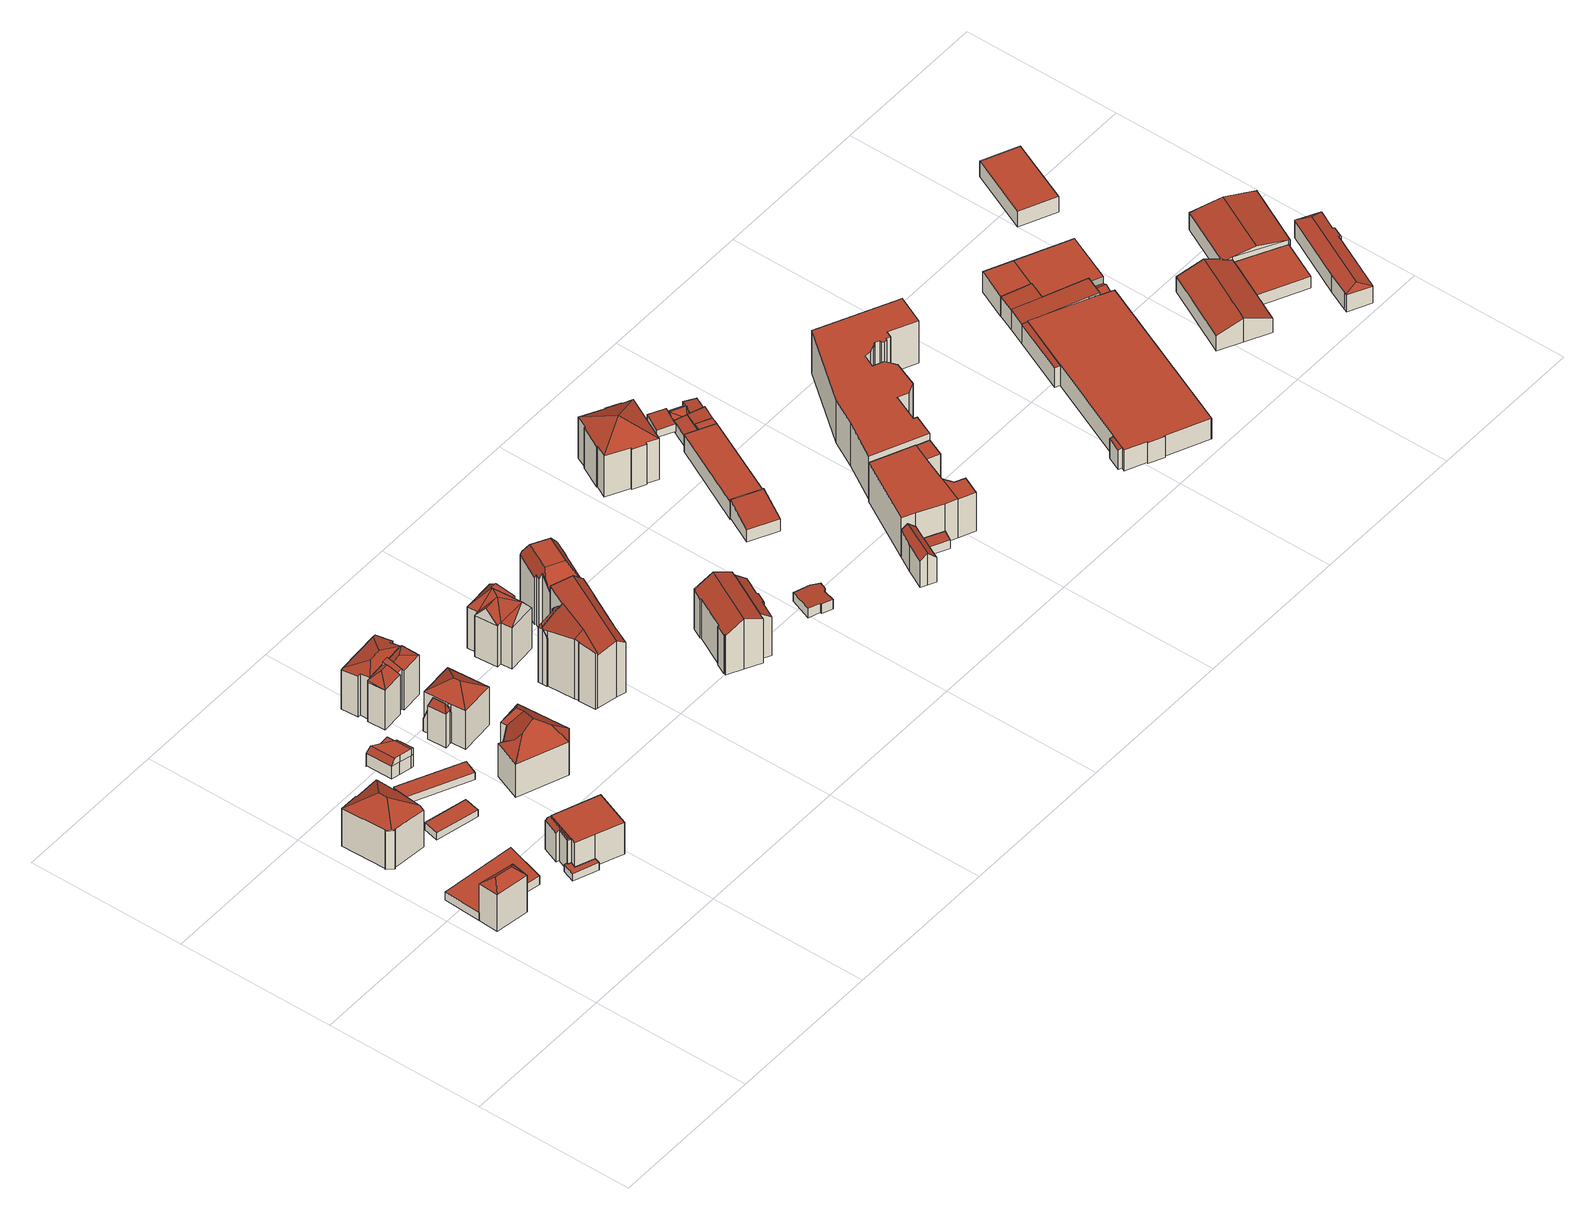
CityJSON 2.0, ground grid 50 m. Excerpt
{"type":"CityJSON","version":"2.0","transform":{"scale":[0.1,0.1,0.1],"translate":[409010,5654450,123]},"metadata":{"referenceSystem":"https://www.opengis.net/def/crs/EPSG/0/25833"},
"CityObjects":{
"building1":{"type":"Building","attributes":{"Gemeindeschluessel":14612000,"Geometrietyp2DReferenz":"3000","function":"31001_9998","roofType":"9999"},"children":["building1-1","building1-2"]},
"building1-1":{"type":"BuildingPart","attributes":{"Dachtyp_tdc":"tdcFreeFormRoof","Dachneigung":44.34,"QualitaetDacherkennung":5,"Geometrietyp2DReferenz":"3000","measuredHeight":16.35,"roofType":"5000"},"parents":["building1"],"geometry":[{"type":"MultiSurface","lod":"2","boundaries":[[[0,1,2,3,4]],[[1,5,6,2]],[[5,7,8,9,6]],[[10,7,5]],[[11,10,5,1]],[[11,1,0]],[[10,11,0,7]],[[3,2,6,9]]],"semantics":{"surfaces":[{"type":"WallSurface"},{"type":"RoofSurface"},{"type":"GroundSurface"}],"values":[0,0,0,1,1,1,1,2]}}]},
"building1-2":{"type":"BuildingPart","attributes":{"Dachtyp_tdc":"tdcPolyFlatRoof","Dachneigung":0,"QualitaetDacherkennung":0,"Geometrietyp2DReferenz":"3000","measuredHeight":3,"roofType":"9999"},"parents":["building1"],"geometry":[{"type":"MultiSurface","lod":"2","boundaries":[[[12,8,4,13,14]],[[14,13,15,16]],[[13,4,3,15]],[[8,12,17,9]],[[12,14,16,17]],[[16,15,3,9,17]],[[9,3,4,8]]],"semantics":{"surfaces":[{"type":"RoofSurface"},{"type":"WallSurface"},{"type":"GroundSurface"},{"type":"ClosureSurface","isClosure":"1","QuelleClosure":"LoD1Solid"}],"values":[0,1,1,1,1,2,3]}}]},
"building2":{"type":"Building","attributes":{"Dachtyp_tdc":"tdcFreeFormRoof","Gemeindeschluessel":14612000,"Dachneigung":27.98,"QualitaetDacherkennung":46,"Geometrietyp2DReferenz":"3000","measuredHeight":17.73,"function":"31001_9998","roofType":"5000"},"geometry":[{"type":"Solid","lod":"2","boundaries":[[[[18,19,20,21]],[[22,23,24,25,26,27]],[[28,29,30,19,18,31]],[[23,32,33,29,28,24]],[[25,24,28,31,34,35,36]],[[33,30,29]],[[22,32,23]],[[18,34,31]],[[36,26,25]],[[20,37,38,39,40,41,42,43,44,45,21]],[[19,30,37,20]],[[30,33,38,37]],[[33,32,39,38]],[[32,22,40,39]],[[22,27,41,40]],[[27,26,42,41]],[[26,36,43,42]],[[36,35,44,43]],[[35,34,45,44]],[[34,18,21,45]]]],"semantics":{"surfaces":[{"type":"WallSurface"},{"type":"RoofSurface"},{"type":"GroundSurface"}],"values":[[0,1,1,1,1,0,0,0,0,2,0,0,0,0,0,0,0,0,0,0]]}}]},
"building3":{"type":"Building","attributes":{"Dachtyp_tdc":"tdcPolyFlatRoof","Gemeindeschluessel":14612000,"Dachneigung":0,"QualitaetDacherkennung":57,"Geometrietyp2DReferenz":"3000","measuredHeight":2.71,"function":"31001_9998","roofType":"1000"},"geometry":[{"type":"Solid","lod":"2","boundaries":[[[[46,47,48,49]],[[47,50,51,48]],[[50,52,53,51]],[[52,54,55,53]],[[54,56,57,55]],[[56,58,59,57]],[[58,60,61,59]],[[60,46,49,61]],[[60,58,56,54,52,50,47,46]],[[49,48,51,53,55,57,59,61]]]],"semantics":{"surfaces":[{"type":"WallSurface"},{"type":"RoofSurface"},{"type":"GroundSurface"}],"values":[[0,0,0,0,0,0,0,0,1,2]]}}]},
"building4":{"type":"Building","attributes":{"Dachtyp_tdc":"tdcPolyFlatRoof","Gemeindeschluessel":14612000,"Dachneigung":0,"QualitaetDacherkennung":78,"Geometrietyp2DReferenz":"3000","measuredHeight":2.52,"function":"31001_9998","roofType":"1000"},"geometry":[{"type":"Solid","lod":"2","boundaries":[[[[62,63,64,65]],[[63,66,67,64]],[[66,68,69,67]],[[68,62,65,69]],[[68,66,63,62]],[[65,64,67,69]]]],"semantics":{"surfaces":[{"type":"WallSurface"},{"type":"RoofSurface"},{"type":"GroundSurface"}],"values":[[0,0,0,0,1,2]]}}]},
"building5":{"type":"Building","attributes":{"Gemeindeschluessel":14612000,"Geometrietyp2DReferenz":"3000","function":"31001_9998","roofType":"9999"},"children":["building5-1","building5-2"]},
"building5-1":{"type":"BuildingPart","attributes":{"Dachtyp_tdc":"tdcPolyFlatRoof","Dachneigung":0,"QualitaetDacherkennung":51,"Geometrietyp2DReferenz":"3000","measuredHeight":11.41,"roofType":"1000"},"parents":["building5"],"geometry":[{"type":"MultiSurface","lod":"2","boundaries":[[[70,71,72,55,57]],[[73,74,75,76,77]],[[74,78,79,75]],[[78,80,59,79]],[[80,70,57,59]],[[80,78,74,73,71,70]],[[57,55,76,75,79,59]]],"semantics":{"surfaces":[{"type":"WallSurface"},{"type":"RoofSurface"},{"type":"GroundSurface"}],"values":[0,0,0,0,0,1,2]}}]},
"building5-2":{"type":"BuildingPart","attributes":{"Dachtyp_tdc":"tdcFreeFormRoof","Dachneigung":43.99,"QualitaetDacherkennung":51,"Geometrietyp2DReferenz":"3000","measuredHeight":11.6,"roofType":"5000"},"parents":["building5"],"geometry":[{"type":"MultiSurface","lod":"2","boundaries":[[[81,82,83,84]],[[82,85,86,83]],[[85,87,88,86]],[[87,77,76,88]],[[72,89,53,55]],[[89,90,51,53]],[[77,87,91]],[[87,85,82,81,90,89,92,91]],[[89,72,92]],[[72,77,91,92]],[[51,84,83,86,88,76,55,53]],[[90,81,84,51]]],"semantics":{"surfaces":[{"type":"WallSurface"},{"type":"RoofSurface"},{"type":"GroundSurface"}],"values":[0,0,0,0,0,0,1,1,1,1,2,0]}}]},
"building6":{"type":"Building","attributes":{"Dachtyp_tdc":"tdcPolyFlatRoof","Gemeindeschluessel":14612000,"Dachneigung":2.85,"QualitaetDacherkennung":70,"Geometrietyp2DReferenz":"3000","measuredHeight":2.69,"function":"31001_9998","roofType":"2100"},"geometry":[{"type":"Solid","lod":"2","boundaries":[[[[93,94,95,96]],[[94,97,98,95]],[[97,99,100,98]],[[99,93,96,100]],[[99,97,94,93]],[[96,95,98,100]]]],"semantics":{"surfaces":[{"type":"WallSurface"},{"type":"RoofSurface"},{"type":"GroundSurface"}],"values":[[0,0,0,0,1,2]]}}]},
"building7":{"type":"Building","attributes":{"Dachtyp_tdc":"tdcFreeFormRoof","Gemeindeschluessel":14612000,"Dachneigung":1.27,"QualitaetDacherkennung":59,"Geometrietyp2DReferenz":"3000","measuredHeight":7.05,"function":"31001_9998","roofType":"5000"},"geometry":[{"type":"Solid","lod":"2","boundaries":[[[[101,102,103,104]],[[102,105,106,103]],[[105,107,108,106]],[[107,109,110,108]],[[109,111,112,110]],[[111,113,114,112]],[[113,115,116,114]],[[115,117,118,116]],[[117,101,104,118]],[[119,120,109,107]],[[121,122,123,124,125]],[[126,121,125,120,119]],[[105,126,119,107]],[[102,121,126,105]],[[111,120,125,113]],[[113,125,124,115]],[[115,124,123,117]],[[117,123,122,101]],[[101,122,121,102]],[[109,120,111]],[[104,103,106,108,110,112,114,116,118]]]],"semantics":{"surfaces":[{"type":"WallSurface"},{"type":"RoofSurface"},{"type":"GroundSurface"}],"values":[[0,0,0,0,0,0,0,0,0,1,1,1,0,0,0,0,0,0,0,0,2]]}}]},
"building8":{"type":"Building","attributes":{"Dachtyp_tdc":"tdcPolyFlatRoof","Gemeindeschluessel":14612000,"Dachneigung":0,"QualitaetDacherkennung":0,"Geometrietyp2DReferenz":"3000","BezugspunktDach":"2000","measuredHeight":3,"function":"31001_9998"},"geometry":[{"type":"MultiSurface","lod":"2","boundaries":[[[127,128,129,130,131]],[[127,131,132,133]],[[131,130,134,132]],[[130,129,135,134]],[[129,128,136,135]],[[128,127,133,136]],[[132,134,135,136,133]]],"semantics":{"surfaces":[{"type":"RoofSurface"},{"type":"WallSurface"},{"type":"GroundSurface"}],"values":[0,1,1,1,1,1,2]}}]},
"building9":{"type":"Building","attributes":{"Dachtyp_tdc":"tdcFreeFormRoof","Gemeindeschluessel":14612000,"Dachneigung":38.73,"QualitaetDacherkennung":11,"Geometrietyp2DReferenz":"3000","measuredHeight":17.92,"function":"31001_9998","roofType":"5000"},"geometry":[{"type":"Solid","lod":"2","boundaries":[[[[137,138,139,140]],[[138,141,142,139]],[[141,143,144,142]],[[143,145,146,144]],[[145,147,148,146]],[[147,149,150,148]],[[149,151,152,150]],[[151,137,140,152]],[[153,151,149]],[[154,155,156,153,149,147]],[[154,147,145]],[[155,154,145,143]],[[157,158,156,155,143,141]],[[157,141,138]],[[158,157,138,137]],[[153,156,158,137,151]],[[140,139,142,144,146,148,150,152]]]],"semantics":{"surfaces":[{"type":"WallSurface"},{"type":"RoofSurface"},{"type":"GroundSurface"}],"values":[[0,0,0,0,0,0,0,0,1,1,1,1,1,1,1,1,2]]}}]},
"building10":{"type":"Building","attributes":{"Gemeindeschluessel":14612000,"Geometrietyp2DReferenz":"3000","function":"31001_9998","roofType":"9999"},"children":["building10-1","building10-2"]},
"building10-1":{"type":"BuildingPart","attributes":{"Dachtyp_tdc":"tdcFreeFormRoof","Dachneigung":70.79,"QualitaetDacherkennung":37,"Geometrietyp2DReferenz":"3000","measuredHeight":14.99,"roofType":"5000"},"parents":["building10"],"geometry":[{"type":"MultiSurface","lod":"2","boundaries":[[[159,160,161,162]],[[160,163,164,161]],[[163,165,166,164]],[[165,167,168,166]],[[167,169,170,168]],[[169,171,172,170]],[[163,160,173]],[[160,159,174,167,175,173]],[[167,165,175]],[[174,171,169,167]],[[165,163,173,175]],[[176,162,161,164,166,168,170,172]]],"semantics":{"surfaces":[{"type":"WallSurface"},{"type":"RoofSurface"},{"type":"GroundSurface"}],"values":[0,0,0,0,0,0,1,1,1,1,1,2]}}]},
"building10-2":{"type":"BuildingPart","attributes":{"Dachtyp_tdc":"tdcHipRoof","Dachneigung":32.95,"QualitaetDacherkennung":58,"Geometrietyp2DReferenz":"3000","measuredHeight":17.55,"roofType":"3200"},"parents":["building10"],"geometry":[{"type":"MultiSurface","lod":"2","boundaries":[[[177,178,179,180]],[[178,181,159,162,179]],[[182,183,184,172,171]],[[183,177,180,184]],[[178,177,185]],[[183,182,186]],[[177,183,186,185]],[[182,181,178,185,186]],[[180,179,162,176,172,184]]],"semantics":{"surfaces":[{"type":"WallSurface"},{"type":"RoofSurface"},{"type":"GroundSurface"}],"values":[0,0,0,0,1,1,1,1,2]}}]},
"building11":{"type":"Building","attributes":{"Gemeindeschluessel":14612000,"Geometrietyp2DReferenz":"3000","function":"31001_9998","roofType":"9999"},"children":["building11-1","building11-2","building11-3","building11-4"]},
"building11-1":{"type":"BuildingPart","attributes":{"Dachtyp_tdc":"tdcHipAndGableRoof","Dachneigung":18.46,"QualitaetDacherkennung":44,"Geometrietyp2DReferenz":"3000","measuredHeight":15.81,"roofType":"5000"},"parents":["building11"],"geometry":[{"type":"MultiSurface","lod":"2","boundaries":[[[187,188,189,190]],[[188,191,192,189]],[[193,187,190,194]],[[195,187,196]],[[187,193,197,198,196]],[[199,195,196,198,200]],[[188,195,199,191]],[[201,197,193]],[[187,195,188]],[[190,189,192,202,203,194]],[[201,193,194,203]]],"semantics":{"surfaces":[{"type":"WallSurface"},{"type":"RoofSurface"},{"type":"GroundSurface"}],"values":[0,0,0,1,1,1,0,0,0,2,0]}}]},
"building11-2":{"type":"BuildingPart","attributes":{"Dachtyp_tdc":"tdcPolyFlatRoof","Dachneigung":18.83,"QualitaetDacherkennung":89,"Geometrietyp2DReferenz":"3000","measuredHeight":16.3,"roofType":"2100"},"parents":["building11"],"geometry":[{"type":"MultiSurface","lod":"2","boundaries":[[[197,201,203,204,205]],[[205,206,207,197]],[[203,202,208,209,204]]],"semantics":{"surfaces":[{"type":"WallSurface"},{"type":"RoofSurface"},{"type":"GroundSurface"}],"values":[0,1,2]}}]},
"building11-3":{"type":"BuildingPart","attributes":{"Dachtyp_tdc":"tdcHipRoof","Dachneigung":19.05,"QualitaetDacherkennung":44,"Geometrietyp2DReferenz":"3000","measuredHeight":16.23,"roofType":"3200"},"parents":["building11"],"geometry":[{"type":"MultiSurface","lod":"2","boundaries":[[[210,211,212,213]],[[211,214,215,212]],[[214,216,217,215]],[[216,218,219,217]],[[218,220,221,219]],[[220,222,223,221]],[[222,224,225,223]],[[224,226,227,228,225]],[[229,210,213,192,191,199]],[[226,224,222,220,218,230]],[[216,214,211,210,229,231]],[[218,216,231,230]],[[229,232,233,226,230,231]],[[213,212,215,217,219,221,223,225,228,208,202,192]]],"semantics":{"surfaces":[{"type":"WallSurface"},{"type":"RoofSurface"},{"type":"GroundSurface"}],"values":[0,0,0,0,0,0,0,0,0,1,1,1,1,2]}}]},
"building11-4":{"type":"BuildingPart","attributes":{"Dachtyp_tdc":"tdcHipAndGableRoof","Dachneigung":19.02,"QualitaetDacherkennung":42,"Geometrietyp2DReferenz":"3000","measuredHeight":15.64,"roofType":"5000"},"parents":["building11"],"geometry":[{"type":"MultiSurface","lod":"2","boundaries":[[[227,234,235,228]],[[234,236,237,235]],[[236,238,239,237]],[[238,205,204,239]],[[236,234,240]],[[234,227,241,242,240]],[[242,205,238,236,240]],[[209,208,228,235,237,239,204]]],"semantics":{"surfaces":[{"type":"WallSurface"},{"type":"RoofSurface"},{"type":"GroundSurface"}],"values":[0,0,0,0,1,1,1,2]}}]},
"building12":{"type":"Building","attributes":{"Dachtyp_tdc":"tdcFreeFormRoof","Gemeindeschluessel":14612000,"Dachneigung":51.39,"QualitaetDacherkennung":33,"Geometrietyp2DReferenz":"3000","measuredHeight":20.79,"function":"31001_9998","roofType":"5000"},"geometry":[{"type":"Solid","lod":"2","boundaries":[[[[243,244,245]],[[246,247,248,249,250,251,252,253,254,255]],[[244,256,247,246]],[[256,257,248,247]],[[257,258,249,248]],[[258,259,250,249]],[[259,260,251,250]],[[260,261,252,251]],[[261,262,253,252]],[[262,263,254,253]],[[263,245,255,254]],[[245,244,246,255]],[[264,243,245,263]],[[256,265,257]],[[264,265,256]],[[264,266,265]],[[263,266,264]],[[266,263,262]],[[266,262,261]],[[267,265,266,261,260]],[[268,267,260,259]],[[268,259,258]],[[265,267,268,258,257]],[[243,264,256,244]]]],"semantics":{"surfaces":[{"type":"WallSurface"},{"type":"GroundSurface"},{"type":"RoofSurface"}],"values":[[0,1,0,0,0,0,0,0,0,0,0,0,2,2,2,2,2,2,0,2,2,2,2,2]]}}]},
"building13":{"type":"Building","attributes":{"Gemeindeschluessel":14612000,"Geometrietyp2DReferenz":"3000","function":"31001_9998","roofType":"9999"},"children":["building13-1","building13-2","building13-3"]},
"building13-1":{"type":"BuildingPart","attributes":{"Dachtyp_tdc":"tdcGableRoof","Dachneigung":10.3,"QualitaetDacherkennung":11,"Geometrietyp2DReferenz":"3000","measuredHeight":21.75,"roofType":"3100"},"parents":["building13"],"geometry":[{"type":"MultiSurface","lod":"2","boundaries":[[[269,270,271,272,273]],[[274,275,276,277,278]],[[275,279,280,276]],[[279,281,282,280]],[[281,283,284,282]],[[283,285,286,287,284]],[[283,281,279,275,274,288]],[[288,270,269,289,290,285,283]],[[273,272,291,277,276,280,282,284,287,292]]],"semantics":{"surfaces":[{"type":"WallSurface"},{"type":"RoofSurface"},{"type":"GroundSurface"}],"values":[0,0,0,0,0,0,1,1,2]}}]},
"building13-2":{"type":"BuildingPart","attributes":{"Dachtyp_tdc":"tdcFreeFormRoof","Dachneigung":58.2,"QualitaetDacherkennung":5,"Geometrietyp2DReferenz":"3000","measuredHeight":21.24,"roofType":"5000"},"parents":["building13"],"geometry":[{"type":"MultiSurface","lod":"2","boundaries":[[[293,294,295,296]],[[294,297,298,295]],[[297,299,300,298]],[[299,301,302,300]],[[301,303,269,273,302]],[[286,304,305,287]],[[304,293,296,305]],[[303,301,306]],[[301,299,307,306]],[[299,297,308,307]],[[297,294,293,309,308]],[[309,303,306,307,308]],[[293,304,286,290,309]],[[296,295,298,300,302,273,292,287,305]]],"semantics":{"surfaces":[{"type":"WallSurface"},{"type":"RoofSurface"},{"type":"GroundSurface"}],"values":[0,0,0,0,0,0,0,1,1,1,1,1,1,2]}}]},
"building13-3":{"type":"BuildingPart","attributes":{"Dachtyp_tdc":"tdcGableRoof","Dachneigung":10.54,"QualitaetDacherkennung":25,"Geometrietyp2DReferenz":"3000","measuredHeight":20.62,"roofType":"3100"},"parents":["building13"],"geometry":[{"type":"MultiSurface","lod":"2","boundaries":[[[310,311,312,313]],[[311,314,315,312]],[[314,316,317,315]],[[316,318,319,317]],[[318,320,321,319]],[[320,322,323,321]],[[322,324,325,323]],[[324,326,327,325]],[[326,328,329,327]],[[328,278,277,329]],[[271,310,313,272]],[[328,326,324,322,320,318,316,314,311]],[[311,310,271,330,278,328]],[[313,312,315,317,319,321,323,325,327,329,277,291,272]]],"semantics":{"surfaces":[{"type":"WallSurface"},{"type":"RoofSurface"},{"type":"GroundSurface"}],"values":[0,0,0,0,0,0,0,0,0,0,0,1,1,2]}}]},
"building14":{"type":"Building","attributes":{"Dachtyp_tdc":"tdcFreeFormRoof","Gemeindeschluessel":14612000,"Dachneigung":57.73,"QualitaetDacherkennung":42,"Geometrietyp2DReferenz":"3000","measuredHeight":21.65,"function":"31001_9998","roofType":"5000"},"geometry":[{"type":"Solid","lod":"2","boundaries":[[[[331,332,333,334]],[[332,335,336,333]],[[335,337,338,336]],[[337,339,340,338]],[[339,341,342,340]],[[341,343,344,342]],[[343,345,346,344]],[[345,347,348,346]],[[347,349,350,348]],[[349,351,352,350]],[[351,353,354,352]],[[353,355,356,354]],[[357,358,337,335,332,331,359,360,361]],[[362,363,345,343,341,339,358,357]],[[349,347,363,362,364,365,351]],[[353,365,364,361,360,355]],[[364,362,357,361]],[[339,337,358]],[[347,345,363]],[[359,355,360]],[[353,351,365]],[[356,366,334,333,336,338,340,342,344,346,348,350,352,354]],[[355,359,366,356]],[[359,331,334,366]]]],"semantics":{"surfaces":[{"type":"WallSurface"},{"type":"RoofSurface"},{"type":"GroundSurface"}],"values":[[0,0,0,0,0,0,0,0,0,0,0,0,1,1,1,1,1,0,0,0,0,2,0,0]]}}]},
"building15":{"type":"Building","attributes":{"Gemeindeschluessel":14612000,"Geometrietyp2DReferenz":"3000","function":"31001_9998","roofType":"9999"},"children":["building15-1","building15-2"]},
"building15-1":{"type":"BuildingPart","attributes":{"Dachtyp_tdc":"tdcGableRoof","Dachneigung":36.86,"QualitaetDacherkennung":30,"Geometrietyp2DReferenz":"3000","measuredHeight":18.3,"roofType":"3100"},"parents":["building15"],"geometry":[{"type":"MultiSurface","lod":"2","boundaries":[[[367,368,369,370]],[[368,371,372,369]],[[371,373,374,372]],[[373,375,376,374]],[[375,377,378,376]],[[377,379,380,378]],[[379,381,382,380]],[[381,383,384,382]],[[383,385,386,384]],[[385,387,388,386]],[[389,390,391,392]],[[390,393,394,391]],[[393,395,396,394]],[[395,397,398,396]],[[397,367,370,398]],[[393,390,389,387,385,383]],[[383,381,379,377,375,373,371,368,367,397,395,393]],[[370,369,372,374,376,378,380,382,384,386,388,392,391,394,396,398]]],"semantics":{"surfaces":[{"type":"WallSurface"},{"type":"RoofSurface"},{"type":"GroundSurface"}],"values":[0,0,0,0,0,0,0,0,0,0,0,0,0,0,0,1,1,2]}}]},
"building15-2":{"type":"BuildingPart","attributes":{"Dachtyp_tdc":"tdcPolyFlatRoof","Dachneigung":36.17,"QualitaetDacherkennung":41,"Geometrietyp2DReferenz":"3000","measuredHeight":16.62,"roofType":"2100"},"parents":["building15"],"geometry":[{"type":"MultiSurface","lod":"2","boundaries":[[[399,400,401,388,387]],[[400,402,403,401]],[[402,404,405,403]],[[404,406,407,405]],[[406,408,409,407]],[[408,410,411,409]],[[410,412,389,392,411]],[[410,408,406,404,402,400,399,412]],[[392,388,401,403,405,407,409,411]]],"semantics":{"surfaces":[{"type":"WallSurface"},{"type":"RoofSurface"},{"type":"GroundSurface"}],"values":[0,0,0,0,0,0,0,1,2]}}]},
"building16":{"type":"Building","attributes":{"Dachtyp_tdc":"tdcPolyFlatRoof","Gemeindeschluessel":14612000,"Dachneigung":2.66,"QualitaetDacherkennung":55,"Geometrietyp2DReferenz":"3000","measuredHeight":3.49,"function":"31001_9998","roofType":"2100"},"geometry":[{"type":"Solid","lod":"2","boundaries":[[[[413,414,415,416]],[[414,417,418,415]],[[417,419,420,418]],[[419,421,422,420]],[[421,423,424,422]],[[421,419,417,414,413,425,426,427,423]],[[424,428,429,430,416,415,418,420,422]],[[423,427,428,424]],[[427,426,429,428]],[[426,425,430,429]],[[425,413,416,430]]]],"semantics":{"surfaces":[{"type":"WallSurface"},{"type":"RoofSurface"},{"type":"GroundSurface"}],"values":[[0,0,0,0,0,1,2,0,0,0,0]]}}]},
"building17":{"type":"Building","attributes":{"Dachtyp_tdc":"tdcGableRoof","Gemeindeschluessel":14612000,"Dachneigung":43.03,"QualitaetDacherkennung":81,"Geometrietyp2DReferenz":"3000","measuredHeight":11.54,"function":"31001_2000","roofType":"3100"},"geometry":[{"type":"Solid","lod":"2","boundaries":[[[[431,432,433,434]],[[432,435,436,433]],[[435,437,438,436]],[[437,439,440,438]],[[439,441,442,440]],[[441,443,444,442]],[[443,445,446,444]],[[445,431,434,446]],[[441,439,437,435,432]],[[432,431,445,443,441]],[[434,433,436,438,440,442,444,446]]]],"semantics":{"surfaces":[{"type":"WallSurface"},{"type":"RoofSurface"},{"type":"GroundSurface"}],"values":[[0,0,0,0,0,0,0,0,1,1,2]]}}]},
"building18":{"type":"Building","attributes":{"Dachtyp_tdc":"tdcPolyFlatRoof","Gemeindeschluessel":14612000,"Dachneigung":11.67,"QualitaetDacherkennung":73,"Geometrietyp2DReferenz":"3000","measuredHeight":6.48,"function":"31001_9998","roofType":"2100"},"geometry":[{"type":"Solid","lod":"2","boundaries":[[[[447,448,449,450]],[[448,451,452,449]],[[451,453,454,452]],[[453,447,450,454]],[[453,451,448,447]],[[450,449,452,454]]]],"semantics":{"surfaces":[{"type":"WallSurface"},{"type":"RoofSurface"},{"type":"GroundSurface"}],"values":[[0,0,0,0,1,2]]}}]},
"building19":{"type":"Building","attributes":{"Dachtyp_tdc":"tdcTentRoof","Gemeindeschluessel":14612000,"Dachneigung":30.11,"QualitaetDacherkennung":57,"Geometrietyp2DReferenz":"3000","measuredHeight":19.57,"function":"31001_9998","roofType":"3500"},"geometry":[{"type":"Solid","lod":"2","boundaries":[[[[455,456,457,458]],[[456,459,460,457]],[[459,461,462,460]],[[461,463,464,462]],[[463,465,466,464]],[[465,467,468,466]],[[467,469,470,468]],[[469,471,472,470]],[[471,473,474,472]],[[473,475,476,474]],[[475,477,478,476]],[[477,479,480,478]],[[479,481,482,480]],[[481,483,484,482]],[[483,485,486,484]],[[485,455,458,486]],[[469,467,465,463,461,459,487]],[[471,469,487]],[[481,479,477,475,473,471,487]],[[459,456,455,485,483,481,487]],[[458,457,460,462,464,466,468,470,472,474,476,478,480,482,484,486]]]],"semantics":{"surfaces":[{"type":"WallSurface"},{"type":"RoofSurface"},{"type":"GroundSurface"}],"values":[[0,0,0,0,0,0,0,0,0,0,0,0,0,0,0,0,1,1,1,1,2]]}}]},
"building20":{"type":"Building","attributes":{"Dachtyp_tdc":"tdcPolyFlatRoof","Gemeindeschluessel":14612000,"Dachneigung":6.9,"QualitaetDacherkennung":56,"Geometrietyp2DReferenz":"3000","measuredHeight":3.44,"function":"31001_2000","roofType":"2100"},"geometry":[{"type":"Solid","lod":"2","boundaries":[[[[488,489,490,491]],[[489,492,493,490]],[[492,494,495,493]],[[494,488,491,495]],[[494,492,489,488]],[[491,490,493,495]]]],"semantics":{"surfaces":[{"type":"WallSurface"},{"type":"RoofSurface"},{"type":"GroundSurface"}],"values":[[0,0,0,0,1,2]]}}]},
"building21":{"type":"Building","attributes":{"Dachtyp_tdc":"tdcPolyFlatRoof","Gemeindeschluessel":14612000,"Dachneigung":0,"QualitaetDacherkennung":89,"Geometrietyp2DReferenz":"3000","measuredHeight":6.4,"function":"31001_9998","roofType":"1000"},"geometry":[{"type":"Solid","lod":"2","boundaries":[[[[496,497,498,499]],[[497,500,501,498]],[[500,502,503,501]],[[502,504,505,503]],[[504,506,507,505]],[[506,496,499,507]],[[506,504,502,500,497,496]],[[499,498,501,503,505,507]]]],"semantics":{"surfaces":[{"type":"WallSurface"},{"type":"RoofSurface"},{"type":"GroundSurface"}],"values":[[0,0,0,0,0,0,1,2]]}}]},
"building22":{"type":"Building","attributes":{"Gemeindeschluessel":14612000,"Geometrietyp2DReferenz":"3000","function":"31001_2000","roofType":"9999"},"children":["building22-1","building22-2","building22-3"]},
"building22-1":{"type":"BuildingPart","attributes":{"Dachtyp_tdc":"tdcPolyFlatRoof","Dachneigung":0,"QualitaetDacherkennung":54,"Geometrietyp2DReferenz":"3000","measuredHeight":14.06,"roofType":"1000"},"parents":["building22"],"geometry":[{"type":"MultiSurface","lod":"2","boundaries":[[[508,509,510,511]],[[509,512,513,510]],[[512,514,515,513]],[[514,512,509,508]],[[511,510,513,515]]],"semantics":{"surfaces":[{"type":"WallSurface"},{"type":"RoofSurface"},{"type":"GroundSurface"}],"values":[0,0,0,1,2]}}]},
"building22-2":{"type":"BuildingPart","attributes":{"Dachtyp_tdc":"tdcPolyFlatRoof","Dachneigung":0,"QualitaetDacherkennung":71,"Geometrietyp2DReferenz":"3000","measuredHeight":14.24,"roofType":"1000"},"parents":["building22"],"geometry":[{"type":"MultiSurface","lod":"2","boundaries":[[[516,517,508,511,518]],[[519,520,521,522,515,514]],[[523,524,525,526,527]],[[524,528,444,525]],[[528,529,440,444]],[[529,516,518,440]],[[529,528,524,523,520,519,517,516]],[[518,511,515,522,526,525,444,440]]],"semantics":{"surfaces":[{"type":"WallSurface"},{"type":"RoofSurface"},{"type":"GroundSurface"}],"values":[0,0,0,0,0,0,1,2]}}]},
"building22-3":{"type":"BuildingPart","attributes":{"Dachtyp_tdc":"tdcPolyFlatRoof","Dachneigung":0,"QualitaetDacherkennung":58,"Geometrietyp2DReferenz":"3000","measuredHeight":14.06,"roofType":"1000"},"parents":["building22"],"geometry":[{"type":"MultiSurface","lod":"2","boundaries":[[[530,527,526,531]],[[521,532,533,522]],[[532,534,535,533]],[[534,530,531,535]],[[534,532,521,527,530]],[[531,526,522,533,535]]],"semantics":{"surfaces":[{"type":"WallSurface"},{"type":"RoofSurface"},{"type":"GroundSurface"}],"values":[0,0,0,0,1,2]}}]},
"building23":{"type":"Building","attributes":{"Dachtyp_tdc":"tdcPolyFlatRoof","Gemeindeschluessel":14612000,"Dachneigung":7.57,"QualitaetDacherkennung":75,"Geometrietyp2DReferenz":"3000","measuredHeight":4.31,"function":"31001_9998","roofType":"2100"},"geometry":[{"type":"Solid","lod":"2","boundaries":[[[[536,537,538,539]],[[537,540,541,538]],[[540,542,543,541]],[[542,544,545,543]],[[544,546,547,545]],[[546,536,539,547]],[[546,544,542,540,537,536]],[[539,538,541,543,545,547]]]],"semantics":{"surfaces":[{"type":"WallSurface"},{"type":"RoofSurface"},{"type":"GroundSurface"}],"values":[[0,0,0,0,0,0,1,2]]}}]},
"building24":{"type":"Building","attributes":{"Dachtyp_tdc":"tdcPolyFlatRoof","Gemeindeschluessel":14612000,"Dachneigung":5.09,"QualitaetDacherkennung":59,"Geometrietyp2DReferenz":"3000","measuredHeight":3.25,"function":"31001_9998","roofType":"2100"},"geometry":[{"type":"Solid","lod":"2","boundaries":[[[[548,549,550,551]],[[549,552,553,550]],[[552,554,555,553]],[[554,556,557,555]],[[556,548,551,557]],[[556,554,552,549,548]],[[551,550,553,555,557]]]],"semantics":{"surfaces":[{"type":"WallSurface"},{"type":"RoofSurface"},{"type":"GroundSurface"}],"values":[[0,0,0,0,0,1,2]]}}]},
"building25":{"type":"Building","attributes":{"Dachtyp_tdc":"tdcPolyFlatRoof","Gemeindeschluessel":14612000,"Dachneigung":0,"QualitaetDacherkennung":62,"Geometrietyp2DReferenz":"3000","measuredHeight":6.41,"function":"31001_9998","roofType":"1000"},"geometry":[{"type":"Solid","lod":"2","boundaries":[[[[502,558,559,560]],[[558,561,562,559]],[[561,504,563,562]],[[504,502,560,563]],[[504,561,558,502]],[[560,559,562,563]]]],"semantics":{"surfaces":[{"type":"WallSurface"},{"type":"RoofSurface"},{"type":"GroundSurface"}],"values":[[0,0,0,0,1,2]]}}]},
"building26":{"type":"Building","attributes":{"Dachtyp_tdc":"tdcPolyFlatRoof","Gemeindeschluessel":14612000,"Dachneigung":6.92,"QualitaetDacherkennung":74,"Geometrietyp2DReferenz":"3000","measuredHeight":6.51,"function":"31001_9998","roofType":"2100"},"geometry":[{"type":"Solid","lod":"2","boundaries":[[[[564,565,566,559]],[[565,567,568,566]],[[567,569,570,568]],[[569,561,562,570]],[[561,564,559,562]],[[561,569,567,565,564]],[[559,566,568,570,562]]]],"semantics":{"surfaces":[{"type":"WallSurface"},{"type":"RoofSurface"},{"type":"GroundSurface"}],"values":[[0,0,0,0,0,1,2]]}}]},
"building27":{"type":"Building","attributes":{"Dachtyp_tdc":"tdcFreeFormRoof","Gemeindeschluessel":14612000,"Dachneigung":39.95,"QualitaetDacherkennung":8,"Geometrietyp2DReferenz":"3000","measuredHeight":5.02,"function":"31001_9998","roofType":"5000"},"geometry":[{"type":"Solid","lod":"2","boundaries":[[[[571,572,573,574]],[[572,575,576,573]],[[575,577,578,576]],[[577,579,580,578]],[[579,571,574,580]],[[581,579,577]],[[582,579,581]],[[579,582,571]],[[581,577,575]],[[582,581,575,572]],[[582,572,571]],[[574,573,576,578,580]]]],"semantics":{"surfaces":[{"type":"WallSurface"},{"type":"RoofSurface"},{"type":"GroundSurface"}],"values":[[0,0,0,0,0,1,1,1,0,1,0,2]]}}]},
"building28":{"type":"Building","attributes":{"Dachtyp_tdc":"tdcPolyFlatRoof","Gemeindeschluessel":14612000,"Dachneigung":6.51,"QualitaetDacherkennung":67,"Geometrietyp2DReferenz":"3000","measuredHeight":5.86,"function":"31001_9998","roofType":"2100"},"geometry":[{"type":"Solid","lod":"2","boundaries":[[[[583,584,585,586]],[[584,587,588,585]],[[587,589,590,588]],[[589,583,586,590]],[[589,587,584,583]],[[586,585,588,590]]]],"semantics":{"surfaces":[{"type":"WallSurface"},{"type":"RoofSurface"},{"type":"GroundSurface"}],"values":[[0,0,0,0,1,2]]}}]},
"building29":{"type":"Building","attributes":{"Dachtyp_tdc":"tdcPolyFlatRoof","Gemeindeschluessel":14612000,"Dachneigung":0,"QualitaetDacherkennung":29,"Geometrietyp2DReferenz":"3000","measuredHeight":15.6,"function":"31001_2000","roofType":"1000"},"geometry":[{"type":"Solid","lod":"2","boundaries":[[[[591,592,593,594]],[[592,595,596,593]],[[595,597,598,596]],[[597,599,600,598]],[[599,601,602,600]],[[601,603,604,602]],[[603,605,606,604]],[[605,607,608,606]],[[607,609,610,608]],[[609,611,612,610]],[[611,613,614,612]],[[613,615,616,614]],[[615,617,618,616]],[[617,619,620,618]],[[619,621,622,620]],[[621,623,624,622]],[[623,625,626,624]],[[625,627,628,626]],[[627,629,630,628]],[[629,631,632,630]],[[631,633,634,632]],[[633,635,636,634]],[[635,637,638,636]],[[637,639,640,638]],[[639,641,642,640]],[[641,591,594,642]],[[641,639,637,635,633,631,629,627,625,623,621,619,617,615,613,611,609,607,605,603,601,599,597,595,592,591]],[[594,593,596,598,600,602,604,606,608,610,612,614,616,618,620,622,624,626,628,630,632,634,636,638,640,642]]]],"semantics":{"surfaces":[{"type":"WallSurface"},{"type":"RoofSurface"},{"type":"GroundSurface"}],"values":[[0,0,0,0,0,0,0,0,0,0,0,0,0,0,0,0,0,0,0,0,0,0,0,0,0,0,1,2]]}}]},
"building30":{"type":"Building","attributes":{"Gemeindeschluessel":14612000,"Geometrietyp2DReferenz":"3000","function":"31001_2000","roofType":"9999"},"children":["building30-1","building30-2","building30-3","building30-4","building30-5"]},
"building30-1":{"type":"BuildingPart","attributes":{"Dachtyp_tdc":"tdcPolyFlatRoof","Dachneigung":4.5,"QualitaetDacherkennung":72,"Geometrietyp2DReferenz":"3000","measuredHeight":7.89,"roofType":"2100"},"parents":["building30"],"geometry":[{"type":"MultiSurface","lod":"2","boundaries":[[[643,644,645,646]],[[644,647,648,645]],[[647,649,650,648]],[[647,644,643,651,649]],[[650,646,645,648]]],"semantics":{"surfaces":[{"type":"WallSurface"},{"type":"RoofSurface"},{"type":"GroundSurface"}],"values":[0,0,0,1,2]}}]},
"building30-2":{"type":"BuildingPart","attributes":{"Dachtyp_tdc":"tdcPolyFlatRoof","Dachneigung":3.01,"QualitaetDacherkennung":55,"Geometrietyp2DReferenz":"3000","measuredHeight":8.55,"roofType":"2100"},"parents":["building30"],"geometry":[{"type":"MultiSurface","lod":"2","boundaries":[[[652,653,643,646,654,655]],[[649,656,657,650]],[[656,658,659,660,657]],[[656,649,651,653,652,661,662,658]],[[660,663,654,646,650,657]]],"semantics":{"surfaces":[{"type":"WallSurface"},{"type":"RoofSurface"},{"type":"GroundSurface"}],"values":[0,0,0,1,2]}}]},
"building30-3":{"type":"BuildingPart","attributes":{"Dachtyp_tdc":"tdcPolyFlatRoof","Dachneigung":3.75,"QualitaetDacherkennung":75,"Geometrietyp2DReferenz":"3000","measuredHeight":7.29,"roofType":"2100"},"parents":["building30"],"geometry":[{"type":"MultiSurface","lod":"2","boundaries":[[[664,665,666,667]],[[665,655,654,666]],[[668,655,665,664]],[[667,666,654,663]]],"semantics":{"surfaces":[{"type":"WallSurface"},{"type":"RoofSurface"},{"type":"GroundSurface"}],"values":[0,0,1,2]}}]},
"building30-4":{"type":"BuildingPart","attributes":{"Dachtyp_tdc":"tdcPolyFlatRoof","Dachneigung":0,"QualitaetDacherkennung":31,"Geometrietyp2DReferenz":"3000","measuredHeight":7.64,"roofType":"1000"},"parents":["building30"],"geometry":[{"type":"MultiSurface","lod":"2","boundaries":[[[669,670,671]],[[669,672,664,667,670]],[[659,673,674,660]],[[673,675,676,674]],[[675,677,678,676]],[[677,679,680,678]],[[679,681,682,680]],[[681,683,684,682]],[[683,685,686,684]],[[685,687,688,686]],[[687,689,690,688]],[[689,691,690]],[[687,685,683,681,679,677,675,673,659,662,692,672,669,689]],[[670,667,663,660,674,676,678,680,682,684,686,688,690]]],"semantics":{"surfaces":[{"type":"WallSurface"},{"type":"RoofSurface"},{"type":"GroundSurface"}],"values":[0,0,0,0,0,0,0,0,0,0,0,0,1,2]}}]},
"building30-5":{"type":"BuildingPart","attributes":{"Dachtyp_tdc":"tdcPolyFlatRoof","Dachneigung":7.19,"QualitaetDacherkennung":62,"Geometrietyp2DReferenz":"3000","measuredHeight":7.31,"roofType":"2100"},"parents":["building30"],"geometry":[{"type":"MultiSurface","lod":"2","boundaries":[[[693,671,670,694]],[[691,695,696,690]],[[695,693,694,696]],[[695,691,671,693]],[[694,670,690,696]]],"semantics":{"surfaces":[{"type":"WallSurface"},{"type":"RoofSurface"},{"type":"GroundSurface"}],"values":[0,0,0,1,2]}}]},
"building31":{"type":"Building","attributes":{"Gemeindeschluessel":14612000,"Geometrietyp2DReferenz":"3000","function":"31001_2000","roofType":"9999"},"children":["building31-1","building31-2","building31-3"]},
"building31-1":{"type":"BuildingPart","attributes":{"Dachtyp_tdc":"tdcGableRoof","Dachneigung":13.12,"QualitaetDacherkennung":20,"Geometrietyp2DReferenz":"3000","measuredHeight":5.92,"roofType":"3100"},"parents":["building31"],"geometry":[{"type":"MultiSurface","lod":"2","boundaries":[[[697,698,699,700]],[[698,701,702,699]],[[703,697,700,704]],[[701,698,705]],[[697,703,706]],[[698,697,706,705]],[[703,701,705,706]],[[700,699,702,704]]],"semantics":{"surfaces":[{"type":"WallSurface"},{"type":"RoofSurface"},{"type":"GroundSurface"}],"values":[0,0,0,0,0,1,1,2]}}]},
"building31-2":{"type":"BuildingPart","attributes":{"Dachtyp_tdc":"tdcPolyFlatRoof","Dachneigung":0,"QualitaetDacherkennung":74,"Geometrietyp2DReferenz":"3000","measuredHeight":7.4,"roofType":"1000"},"parents":["building31"],"geometry":[{"type":"MultiSurface","lod":"2","boundaries":[[[644,707,708,709]],[[644,710,711,707]],[[710,712,713,711]],[[712,710,644,709]],[[708,707,711,713]]],"semantics":{"surfaces":[{"type":"WallSurface"},{"type":"RoofSurface"},{"type":"GroundSurface"}],"values":[0,0,0,1,2]}}]},
"building31-3":{"type":"BuildingPart","attributes":{"Dachtyp_tdc":"tdcPolyFlatRoof","Dachneigung":0,"QualitaetDacherkennung":81,"Geometrietyp2DReferenz":"3000","measuredHeight":7.37,"roofType":"1000"},"parents":["building31"],"geometry":[{"type":"MultiSurface","lod":"2","boundaries":[[[714,709,708,715]],[[712,716,717,713]],[[716,718,703,704,717]],[[719,714,715,702,701]],[[719,718,716,712,709,714]],[[715,708,713,717,704,702]]],"semantics":{"surfaces":[{"type":"WallSurface"},{"type":"RoofSurface"},{"type":"GroundSurface"}],"values":[0,0,0,0,1,2]}}]},
"building32":{"type":"Building","attributes":{"Dachtyp_tdc":"tdcGableRoof","Gemeindeschluessel":14612000,"Dachneigung":22.57,"QualitaetDacherkennung":87,"Geometrietyp2DReferenz":"3000","measuredHeight":8.62,"function":"31001_2000","roofType":"3100"},"geometry":[{"type":"Solid","lod":"2","boundaries":[[[[720,721,722,723]],[[721,724,725,722]],[[724,726,727,725]],[[726,728,729,727]],[[728,730,731,729]],[[730,732,733,731]],[[732,734,735,733]],[[734,736,737,735]],[[736,738,739,737]],[[738,740,741,739]],[[740,720,723,741]],[[736,734,732,730]],[[730,728,726,724,721,720,740,738,736]],[[723,722,725,727,729,731,733,735,737,739,741]]]],"semantics":{"surfaces":[{"type":"WallSurface"},{"type":"RoofSurface"},{"type":"GroundSurface"}],"values":[[0,0,0,0,0,0,0,0,0,0,0,1,1,2]]}}]},
"building33":{"type":"Building","attributes":{"Dachtyp_tdc":"tdcPolyFlatRoof","Gemeindeschluessel":14612000,"Dachneigung":0,"QualitaetDacherkennung":53,"Geometrietyp2DReferenz":"3000","measuredHeight":4.27,"function":"31001_2000","roofType":"1000"},"geometry":[{"type":"Solid","lod":"2","boundaries":[[[[742,743,725,727]],[[743,744,722,725]],[[744,745,746,722]],[[745,747,748,746]],[[747,742,727,748]],[[747,745,744,743,742]],[[727,725,722,746,748]]]],"semantics":{"surfaces":[{"type":"WallSurface"},{"type":"RoofSurface"},{"type":"GroundSurface"}],"values":[[0,0,0,0,0,1,2]]}}]},
"building34":{"type":"Building","attributes":{"Dachtyp_tdc":"tdcPolyFlatRoof","Gemeindeschluessel":14612000,"Dachneigung":0,"QualitaetDacherkennung":82,"Geometrietyp2DReferenz":"3000","measuredHeight":5.7,"function":"31001_2000","roofType":"1000"},"geometry":[{"type":"Solid","lod":"2","boundaries":[[[[749,750,751,752]],[[750,753,754,751]],[[753,755,756,754]],[[755,749,752,756]],[[755,753,750,749]],[[752,751,754,756]]]],"semantics":{"surfaces":[{"type":"WallSurface"},{"type":"RoofSurface"},{"type":"GroundSurface"}],"values":[[0,0,0,0,1,2]]}}]},
"building35":{"type":"Building","attributes":{"Dachtyp_tdc":"tdcFreeFormRoof","Gemeindeschluessel":14612000,"Dachneigung":17.86,"QualitaetDacherkennung":90,"Geometrietyp2DReferenz":"3000","measuredHeight":7.49,"function":"31001_2000","roofType":"5000"},"geometry":[{"type":"Solid","lod":"2","boundaries":[[[[757,758,759,760]],[[758,761,762,759]],[[761,763,764,762]],[[763,765,766,764]],[[765,767,768,766]],[[767,769,770,768]],[[771,772,757,773]],[[767,774,775,776,769]],[[771,773,777,778,779,776,775]],[[758,772,771,775,774,765,763,761]],[[779,769,776]],[[758,757,772]],[[767,765,774]],[[757,777,773]],[[770,780,781,782,760,759,762,764,766,768]],[[779,778,781,780]],[[769,779,780,770]],[[778,777,782,781]],[[777,757,760,782]]]],"semantics":{"surfaces":[{"type":"WallSurface"},{"type":"RoofSurface"},{"type":"GroundSurface"}],"values":[[0,0,0,0,0,0,1,1,1,1,0,0,0,0,2,0,0,0,0]]}}]},
"building36":{"type":"Building","attributes":{"Dachtyp_tdc":"tdcFreeFormRoof","Gemeindeschluessel":14612000,"Dachneigung":10.02,"QualitaetDacherkennung":92,"Geometrietyp2DReferenz":"3000","measuredHeight":7.94,"function":"31001_2000","roofType":"5000"},"geometry":[{"type":"Solid","lod":"2","boundaries":[[[[783,784,785,786]],[[784,787,788,785]],[[787,789,790,788]],[[789,791,792,790]],[[791,793,794,792]],[[793,795,796,794]],[[795,783,786,796]],[[791,789,797,798,793]],[[798,797,787,784,783,795]],[[789,787,797]],[[795,793,798]],[[786,785,788,790,792,794,796]]]],"semantics":{"surfaces":[{"type":"WallSurface"},{"type":"RoofSurface"},{"type":"GroundSurface"}],"values":[[0,0,0,0,0,0,0,1,1,0,0,2]]}}]}
},
"vertices":[
[126,378,198],[115,321,198],[115,321,64],[126,378,64],[126,378,94],[9,338,198],[9,338,64],[12,400,198],[12,400,94],[12,400,64],[37,364,227],[92,354,227],
[17,519,94],[218,360,94],[257,487,94],[218,360,64],[257,487,64],[17,519,64],
[79,867,190],[79,862,192],[79,862,54],[79,867,54],[149,694,188],[151,709,196],[93,773,231],[32,709,199],[38,702,195],[42,705,196],[93,801,231],[163,863,189],[163,864,188],[20,866,192],[166,799,187],[162,799,189],[19,866,191],[23,724,194],[20,722,192],[163,864,54],[162,799,54],[166,799,54],[149,694,54],[42,705,54],[38,702,54],[20,722,54],[23,724,54],[19,866,54],
[292,307,78],[307,346,78],[307,346,51],[292,307,51],[315,343,78],[315,343,51],[314,340,78],[314,340,51],[323,336,78],[323,336,51],[316,318,78],[316,318,51],[374,295,78],[374,295,51],[368,278,78],[368,278,51],
[192,684,78],[204,733,78],[204,733,53],[192,684,53],[340,703,78],[340,703,53],[329,653,78],[329,653,53],
[316,318,166],[323,336,166],[323,336,163],[360,432,166],[502,378,166],[502,378,51],[360,432,51],[360,432,163],[458,263,166],[458,263,51],[374,295,166],
[331,383,163],[323,386,155],[323,386,51],[331,383,51],[343,439,155],[343,439,51],[351,436,163],[351,436,51],[314,340,163],[315,343,163],[354,430,167],[320,343,167],
[240,837,78],[262,883,76],[262,883,52],[240,837,52],[456,792,76],[456,792,52],[435,746,78],[435,746,52],
[377,908,92],[370,909,92],[370,909,47],[377,908,47],[332,918,92],[332,918,47],[306,924,92],[306,924,47],[304,1008,92],[304,1008,47],[314,1001,92],[314,1001,47],[369,963,92],[369,963,47],[374,960,92],[374,960,47],[375,946,92],[375,946,47],[316,922,116],[314,1001,116],[370,909,117],[377,908,115],[375,946,116],[374,960,116],[369,963,117],[332,918,116],
[405,948,74],[401,1014,74],[304,1008,74],[374,960,74],[375,946,74],[375,946,44],[405,948,44],[374,960,44],[304,1008,44],[401,1014,44],
[453,623,168],[486,709,168],[486,709,47],[453,623,47],[501,703,168],[501,703,47],[555,733,168],[555,733,47],[553,753,168],[553,753,47],[636,760,168],[636,760,47],[647,596,168],[647,596,47],[606,565,168],[606,565,47],[599,618,205],[596,732,201],[598,710,201],[570,657,227],[504,669,192],[522,654,210],
[515,888,152],[511,888,164],[511,888,42],[515,888,42],[491,887,164],[491,887,42],[487,946,164],[487,946,42],[507,947,164],[507,947,42],[505,974,86],[505,974,42],[509,974,86],[509,974,42],[500,897,192],[511,951,152],[498,936,192],[511,951,42],
[629,850,182],[518,842,183],[518,842,42],[629,850,42],[515,888,183],[509,974,183],[619,982,182],[619,982,42],[570,902,218],[568,922,218],
[449,1058,182],[445,1113,182],[445,1113,38],[449,1058,38],[454,1113,182],[454,1113,38],[520,1063,182],[520,1063,38],[445,1113,190],[490,1103,196],[520,1071,185],[517,1105,196],[454,1113,190],[516,1118,190],[520,1071,182],[516,1118,38],[520,1071,38],
[538,1073,38],[538,1073,185],[535,1119,201],[516,1118,201],[535,1119,38],[536,1100,38],
[452,1144,190],[443,1143,188],[443,1143,38],[452,1144,38],[439,1198,181],[439,1198,38],[448,1199,182],[448,1199,38],[591,1209,182],[591,1209,38],[600,1210,181],[600,1210,38],[604,1155,188],[604,1155,38],[594,1154,190],[594,1154,38],[597,1124,194],[597,1124,188],[597,1124,38],[454,1113,194],[544,1153,200],[502,1150,200],[516,1118,194],[535,1119,194],
[606,1125,188],[606,1125,38],[610,1070,182],[610,1070,38],[539,1065,182],[539,1065,38],[567,1103,195],[535,1119,188],[536,1100,195],
[813,1004,239],[810,1041,193],[816,968,193],[810,1041,43],[825,1042,43],[823,1076,43],[928,1083,43],[933,1003,43],[922,1003,43],[926,940,43],[833,933,43],[830,969,43],[816,968,43],[825,1042,193],[823,1076,193],[928,1083,193],[933,1003,193],[922,1003,193],[926,940,193],[833,933,193],[830,969,193],[865,1008,239],[873,1032,251],[880,936,251],[879,1040,243],[899,1041,243],
[931,854,240],[951,857,240],[951,857,236],[951,857,42],[931,854,42],[854,665,247],[850,666,247],[850,666,42],[854,665,42],[854,665,236],[846,721,257],[846,721,42],[848,721,257],[848,721,42],[847,734,259],[847,734,42],[841,821,244],[841,821,217],[841,821,42],[892,741,259],[840,840,240],[840,836,241],[892,741,42],[840,840,42],
[838,837,243],[837,849,242],[837,849,42],[838,837,42],[840,849,247],[840,849,42],[907,854,247],[907,854,42],[912,861,247],[912,861,42],[931,854,247],[839,821,217],[839,821,42],[913,856,254],[907,852,250],[844,845,254],[840,840,247],
[986,926,236],[1045,895,248],[1045,895,42],[986,926,42],[1070,883,225],[1070,883,42],[1072,882,223],[1072,882,42],[1039,818,223],[1039,818,42],[1037,819,225],[1037,819,42],[972,694,225],[972,694,42],[974,693,223],[974,693,42],[949,644,224],[949,644,42],[920,651,248],[920,651,42],[892,741,236],
[1000,974,219],[1009,991,219],[1009,991,39],[1000,974,39],[1006,993,210],[1006,993,39],[1050,1077,210],[1050,1077,39],[1071,1066,221],[1071,1066,39],[1073,1070,211],[1073,1070,39],[1115,1049,210],[1115,1049,39],[1113,1044,220],[1113,1044,39],[1147,1026,210],[1147,1026,39],[1124,981,210],[1124,981,39],[1122,982,214],[1122,982,39],[1070,883,211],[1070,883,39],[986,926,210],[986,926,39],[1061,1053,255],[1054,1075,221],[1008,970,238],[1001,955,238],[1017,969,255],[1114,1024,255],[1142,1029,220],[1071,941,255],[1071,885,214],[1008,970,39],
[1162,483,184],[1180,517,184],[1180,517,44],[1162,483,44],[1182,515,186],[1182,515,44],[1233,613,186],[1233,613,44],[1230,614,184],[1230,614,44],[1248,649,184],[1248,649,44],[1251,648,186],[1251,648,44],[1252,651,186],[1252,651,44],[1300,626,227],[1300,626,44],[1349,601,205],[1349,601,44],[1340,584,205],[1340,584,44],[1266,440,205],[1259,426,205],[1259,426,44],[1266,440,44],[1210,451,227],[1210,451,44],[1162,476,186],[1162,476,44],[1165,481,186],[1165,481,44],
[1340,584,210],[1369,568,185],[1369,568,44],[1341,514,186],[1341,514,44],[1347,512,181],[1347,512,44],[1329,477,181],[1329,477,44],[1324,480,185],[1324,480,44],[1295,425,185],[1295,425,44],[1266,440,210],
[1499,514,66],[1550,497,66],[1550,497,35],[1499,514,35],[1572,479,66],[1572,479,35],[1563,457,67],[1563,457,35],[1552,449,68],[1552,449,35],[1541,413,70],[1541,413,35],[1473,442,70],[1509,431,69],[1508,425,70],[1508,425,35],[1509,431,35],[1473,442,35],
[1805,273,106],[1782,285,130],[1782,285,15],[1805,273,15],[1763,294,111],[1763,294,15],[1793,354,111],[1793,354,15],[1823,406,113],[1823,406,15],[1840,397,130],[1840,397,15],[1862,387,108],[1862,387,15],[1846,356,107],[1846,356,15],
[1748,808,82],[1702,716,61],[1702,716,17],[1748,808,17],[1615,760,61],[1615,760,17],[1661,852,82],[1661,852,17],
[1558,1260,181],[1560,1259,182],[1560,1259,33],[1558,1260,33],[1579,1296,182],[1579,1296,33],[1649,1260,182],[1649,1260,33],[1651,1262,181],[1651,1262,33],[1692,1241,181],[1692,1241,33],[1690,1238,182],[1690,1238,33],[1721,1223,182],[1721,1223,33],[1646,1078,183],[1646,1078,33],[1613,1095,183],[1613,1095,33],[1610,1091,180],[1610,1091,33],[1571,1111,180],[1571,1111,33],[1573,1115,182],[1573,1115,33],[1504,1151,183],[1504,1151,33],[1523,1188,182],[1523,1188,33],[1521,1189,181],[1521,1189,33],[1612,1186,229],
[1846,356,53],[1862,387,57],[1862,387,23],[1846,356,23],[1937,348,57],[1937,348,23],[1922,318,53],[1922,318,23],
[1661,852,74],[1788,1105,74],[1788,1105,10],[1661,852,10],[1790,1104,74],[1790,1104,10],[1826,1086,74],[1826,1086,10],[1873,1063,74],[1873,1063,10],[1748,808,74],[1748,808,10],
[2065,547,155],[2104,530,155],[2104,530,15],[2065,547,15],[2080,475,155],[2080,475,15],[2041,492,155],[2041,492,15],
[1936,603,157],[2065,547,157],[1936,603,15],[2041,492,157],[2008,416,157],[2008,416,155],[2008,416,15],[1972,333,157],[1937,348,157],[1937,348,15],[1972,333,15],[1972,333,155],[1862,387,157],[1823,406,157],
[2023,311,155],[2023,311,15],[2019,381,155],[2019,381,15],[2049,367,155],[2049,367,15],
[1826,1086,67],[1790,1104,62],[1790,1104,24],[1826,1086,24],[1817,1156,62],[1817,1156,24],[1822,1167,62],[1822,1167,24],[1857,1150,67],[1857,1150,24],[1836,1108,67],[1836,1108,24],
[1817,1156,59],[1767,1181,59],[1767,1181,32],[1817,1156,32],[1795,1235,64],[1795,1235,32],[1844,1210,64],[1844,1210,32],[1822,1167,60],[1822,1167,32],
[1836,1108,74],[1836,1108,9],[1826,1086,9],[1883,1085,74],[1883,1085,9],[1873,1063,9],
[1836,1108,68],[1857,1150,68],[1857,1150,9],[1866,1146,69],[1866,1146,9],[1904,1127,74],[1904,1127,9],
[1822,1167,52],[1844,1210,52],[1844,1210,22],[1822,1167,22],[1888,1189,52],[1888,1189,22],[1866,1146,52],[1866,1146,22],[1857,1150,52],[1857,1150,22],[1877,1167,72],[1833,1189,72],
[1904,1127,63],[1866,1146,68],[1866,1146,10],[1904,1127,10],[1888,1189,68],[1888,1189,10],[1925,1170,63],[1925,1170,10],
[2311,836,180],[2303,836,180],[2303,836,24],[2311,836,24],[2297,842,180],[2297,842,24],[2298,850,180],[2298,850,24],[2285,856,180],[2285,856,24],[2273,850,180],[2273,850,24],[2252,844,180],[2252,844,24],[2229,844,180],[2229,844,24],[2212,807,180],[2212,807,24],[2245,793,180],[2245,793,24],[2257,757,180],[2257,757,24],[2225,681,180],[2225,681,24],[2190,667,180],[2190,667,24],[2158,681,180],[2158,681,24],[2122,599,180],[2122,599,24],[2132,594,180],[2132,594,24],[2104,530,180],[2104,530,24],[1936,603,180],[1936,603,24],[2004,717,180],[2004,717,24],[2050,801,180],[2050,801,24],[2219,1016,180],[2219,1016,24],[2462,903,180],[2462,903,24],[2422,816,180],[2422,816,24],[2337,855,180],[2337,855,24],[2328,837,180],[2328,837,24],[2317,842,180],[2317,842,24],
[2670,700,99],[2694,754,99],[2694,754,28],[2670,700,28],[2778,716,106],[2778,716,28],[2754,663,106],[2754,663,28],[2731,673,105],
[2645,645,101],[2670,700,101],[2645,645,28],[2645,645,99],[2880,606,113],[2880,606,28],[2855,549,113],[2855,549,104],[2855,549,28],[2660,638,102],[2697,621,104],[2660,638,28],
[2583,468,100],[2568,475,99],[2568,475,28],[2583,468,28],[2660,638,100],
[2458,192,104],[2458,192,28],[2458,192,101],[2583,468,104],[2894,530,104],[2894,530,28],[2669,28,104],[2669,28,28],[2668,29,104],[2668,29,28],[2540,86,104],[2540,86,28],[2539,82,104],[2539,82,28],[2492,103,104],[2492,103,28],[2494,107,104],[2494,107,28],[2432,135,104],[2432,135,28],[2437,146,104],[2437,146,28],[2437,146,101],[2660,638,104],
[2447,196,99],[2447,196,28],[2426,150,99],[2426,150,28],
[2894,530,73],[2855,549,73],[2855,549,25],[2894,530,25],[2880,606,74],[2880,606,25],[2920,588,74],[2920,588,25],[2873,590,84],[2913,572,84],
[2694,754,25],[2778,716,25],[2778,716,99],[2738,850,99],[2738,850,25],[2821,812,99],[2821,812,25],
[2754,663,99],[2754,663,25],[2987,737,99],[2987,737,25],[2920,588,99],[2880,606,99],
[3167,380,96],[3192,368,84],[3192,368,33],[3167,380,33],[3175,333,84],[3175,333,33],[3130,242,84],[3130,242,33],[3082,147,84],[3082,147,33],[3007,185,119],[3007,185,33],[2935,221,88],[2935,221,33],[3047,443,88],[3047,443,33],[3119,408,119],[3119,408,33],[3132,402,113],[3132,402,33],[3168,383,96],[3168,383,33],
[3130,242,75],[3175,333,75],[3192,368,75],[3337,294,75],[3337,294,33],[3277,172,75],[3277,172,33],
[2988,928,83],[3076,1124,83],[3076,1124,26],[2988,928,26],[3187,1075,83],[3187,1075,26],[3099,878,83],[3099,878,26],
[3473,292,91],[3442,229,93],[3442,229,30],[3473,292,30],[3448,226,91],[3448,226,30],[3433,193,91],[3433,193,30],[3427,196,93],[3427,196,30],[3335,10,92],[3335,10,30],[3266,44,92],[3266,44,30],[3432,291,105],[3472,289,93],[3406,325,93],[3336,11,92],[3310,46,105],[3267,45,93],[3404,325,92],[3302,122,92],[3272,56,93],[3272,56,30],[3302,122,30],[3404,325,30],
[3167,380,89],[3168,383,89],[3168,383,27],[3167,380,27],[3259,565,89],[3259,565,27],[3434,477,89],[3434,477,27],[3341,292,89],[3341,292,27],[3337,294,90],[3337,294,27],[3192,368,94],[3192,368,27],[3347,521,106],[3254,336,106]
]}
